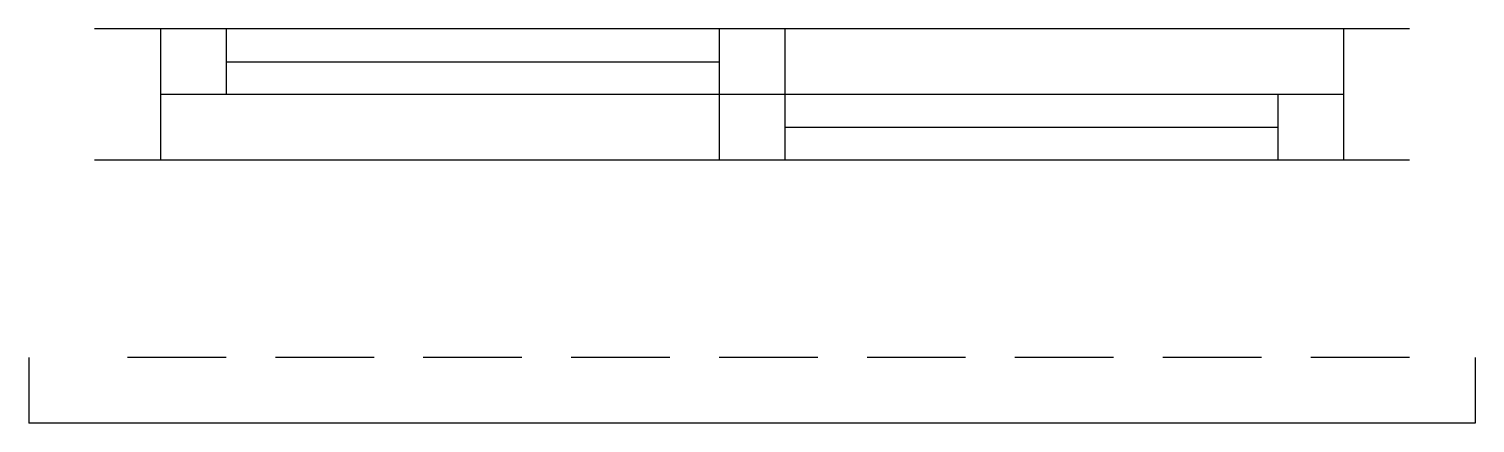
# Model space of a CAD drawing. Header units: millimetres. Extents: x 30 to 140, y -5 to 25.
import ezdxf

# ---------------------------------------------------------------- set-up
doc = ezdxf.new("R2010")
doc.units = ezdxf.units.MM
doc.linetypes.add('HIDDEN', pattern=[0.375, 0.25, -0.125])

msp = doc.modelspace()

# ---------------------------------------------------------------- linework, layer by layer
for p, q in [((135, 25), (35, 25)), ((40, 25), (40, 15)), ((45, 25), (45, 20)), ((82.5, 25), (82.5, 15)), ((87.5, 25), (87.5, 15)), ((130, 25), (130, 15)), ((45, 22.5), (82.5, 22.5)), ((130, 20), (40, 20)), ((125, 20), (125, 15)), ((125, 17.5), (87.5, 17.5)), ((135, 15), (35, 15)), ((30, 0), (30, -5)), ((140, 0), (140, -5)), ((140, -5), (30, -5))]:
    msp.add_line(p, q)
at = {"linetype": 'HIDDEN', "ltscale": 30}
msp.add_line((135, 0), (35, 0), dxfattribs=at)

doc.saveas('drawing.dxf')
